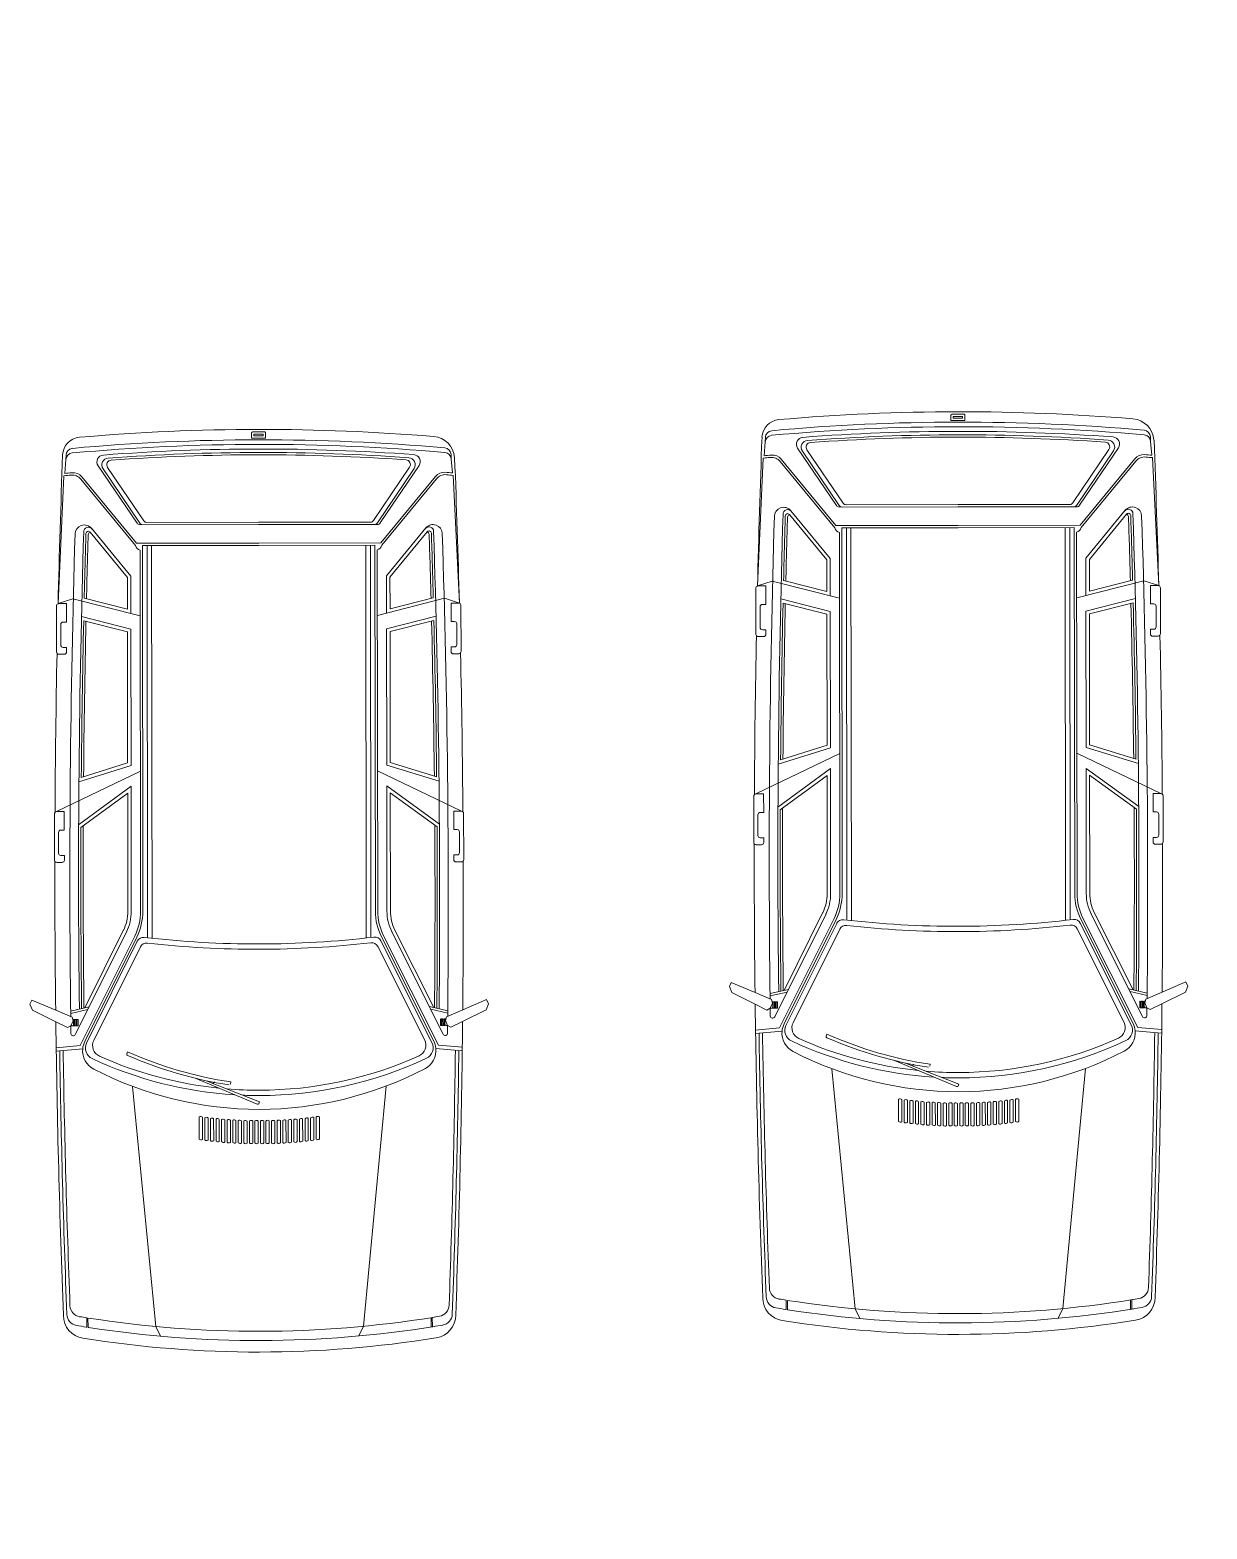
# Model space of a CAD drawing. Header units: millimetres. Extents: x 664 to 1534, y 1164 to 2765.
# Drawn here: x 745.14 to 750.24, y 1318.93 to 1325.42 of the extents above; entities that cross this region are included whole.
import ezdxf

# ---------------------------------------------------------------- set-up
doc = ezdxf.new("R2010")
doc.units = ezdxf.units.MM
doc.layers.get('0').update_dxf_attribs({"lineweight": 20})
doc.layers.add('Barra', color=9, linetype='Continuous', lineweight=9)

msp = doc.modelspace()

# ---------------------------------------------------------------- hatches: boundary and pattern name
at = {"layer": 'Barra'}
h = msp.add_hatch(dxfattribs=at)
h.set_pattern_fill('AR-CONC', color=256, scale=0.025, style=0)
h.set_pattern_definition([(50, (-603.278, 21.2618), (4.554617, -0.398477), [0.47625, -5.23875]), (355, (-603.278, 21.262), (-0.881071, 4.776416), [0.381, -4.191]), (100.451, (-602.8986, 21.2286), (3.673563, 4.377917), [0.40475, -4.45225]), (46.1842, (-603.278, 22.532), (6.776976, -1.051058), [0.714375, -7.858125]), (96.6356, (-602.7134, 22.444), (5.935106, 6.185639), [0.607125, -6.678375]), (351.184, (-603.278, 22.532), (5.935115, 6.185628), [0.5715, -6.2865]), (21, (-602.643, 22.2143), (3.790372, -2.556638), [0.47625, -5.23875]), (326, (-602.643, 22.2143), (1.545051, 4.604699), [0.381, -4.191]), (71.4514, (-602.3273, 22.0013), (5.335412, 2.048071), [0.40475, -4.45225]), (37.5, (-603.2781, 21.2618), (0.0772151, 2.113876), [0, -4.1402, 0, -4.2545, 0, -4.206875]), (7.5, (-603.2781, 21.2618), (1.6704916, 2.5045144), [0, -2.4257, 0, -4.04495, 0, -1.603375]), (327.5, (-604.6942, 21.2618), (3.3897649, -0.1432186), [0, -1.5875, 0, -4.953, 0, -6.57225]), (317.5, (-605.3292, 21.2618), (3.7032295, 0.6356623), [0, -2.06375, 0, -3.2893, 0, -4.66725])])
h.paths.add_polyline_path([(983.3109, 1225.0341, -0.414214), (978.3109, 1220.0341), (745.25, 1220.0341), (745.25, 1215.0341), (978.3109, 1215.0341, 0.414223), (988.3109, 1225.0344), (988.3075, 1327.3696), (983.3109, 1327.3696)])

# ---------------------------------------------------------------- linework, layer by layer
for p, q in [((749.1334, 1323.732), (749.1334, 1323.7545)), ((749.1884, 1323.7595), (749.1384, 1323.7595)), ((749.1834, 1323.7495), (749.1434, 1323.7495)), ((749.1434, 1323.742), (749.1434, 1323.7495)), ((749.1434, 1323.742), (749.1834, 1323.7421)), ((749.1834, 1323.7421), (749.1834, 1323.7495)), ((749.1934, 1323.7321), (749.1934, 1323.7545)), ((746.1026, 1323.6555), (746.1026, 1323.6779)), ((746.1575, 1323.683), (746.1075, 1323.6829)), ((746.1626, 1323.6555), (746.1626, 1323.678)), ((749.1334, 1323.732), (749.1934, 1323.7321)), ((746.1026, 1323.6555), (746.1626, 1323.6555)), ((746.1526, 1323.673), (746.1126, 1323.6729)), ((746.1126, 1323.6655), (746.1126, 1323.6729)), ((746.1126, 1323.6655), (746.1526, 1323.6655)), ((746.1526, 1323.6655), (746.1526, 1323.673)), ((748.3286, 1323.6386), (748.3234, 1323.5789)), ((748.3286, 1323.6385), (748.3294, 1323.6587)), ((748.6369, 1323.3629), (748.4683, 1323.6118)), ((749.6908, 1323.3641), (749.8589, 1323.6134)), ((749.9985, 1323.6405), (749.9977, 1323.6606)), ((749.9985, 1323.6405), (750.0038, 1323.5808)), ((745.2977, 1323.562), (745.2925, 1323.5024)), ((745.2977, 1323.562), (745.2985, 1323.5822)), ((746.9676, 1323.5639), (746.9668, 1323.5841)), ((746.9676, 1323.5639), (746.973, 1323.5043)), ((748.3201, 1323.5685), (748.2947, 1323.0142)), ((748.63, 1323.2662), (748.3931, 1323.5534)), ((748.6347, 1323.2762), (748.3975, 1323.5639)), ((748.649, 1323.3629), (748.4895, 1323.5984)), ((748.6664, 1323.3729), (748.5092, 1323.6048)), ((749.6613, 1323.374), (749.8179, 1323.6064)), ((749.6787, 1323.3641), (749.8377, 1323.5999)), ((749.6932, 1323.2775), (749.9298, 1323.5656)), ((749.6979, 1323.2675), (749.9342, 1323.5552)), ((750.0072, 1323.5705), (750.0338, 1323.016)), ((745.2892, 1323.492), (745.2638, 1322.9377)), ((745.6039, 1323.1997), (745.3666, 1323.4873)), ((745.6061, 1323.2863), (745.4374, 1323.5353)), ((745.6182, 1323.2863), (745.4586, 1323.5218)), ((745.6355, 1323.2963), (745.4784, 1323.5283)), ((746.6305, 1323.2975), (746.7871, 1323.5298)), ((746.6479, 1323.2875), (746.8069, 1323.5234)), ((746.6599, 1323.2875), (746.828, 1323.5369)), ((746.6623, 1323.2009), (746.8989, 1323.4891)), ((746.9763, 1323.4939), (747.003, 1322.9395)), ((745.5992, 1323.1897), (745.3623, 1323.4769)), ((746.6671, 1323.1909), (746.9033, 1323.4786)), ((748.6494, 1323.3563), (749.1639, 1323.3569)), ((748.6788, 1323.3663), (749.1639, 1323.3669)), ((749.6489, 1323.3674), (749.1639, 1323.3669)), ((749.6784, 1323.3575), (749.1639, 1323.3569)), ((745.648, 1323.2898), (746.133, 1323.2903)), ((746.618, 1323.2909), (746.133, 1323.2903)), ((748.5952, 1323.1278), (748.4332, 1323.3241)), ((748.6102, 1323.1332), (748.439, 1323.3406)), ((749.7181, 1323.1344), (749.8887, 1323.3423)), ((749.7331, 1323.1291), (749.8946, 1323.3258)), ((745.5643, 1323.0512), (745.4024, 1323.2476)), ((745.5793, 1323.0566), (745.4082, 1323.2641)), ((745.6185, 1323.2797), (746.133, 1323.2803)), ((746.6475, 1323.2809), (746.133, 1323.2803)), ((746.6872, 1323.0579), (746.8579, 1323.2657)), ((746.7022, 1323.0525), (746.8637, 1323.2492)), ((748.6347, 1323.2762), (749.164, 1323.2769)), ((748.6519, 1321.6803), (748.6501, 1323.2463)), ((748.66, 1323.2663), (749.164, 1323.2669)), ((748.6619, 1321.6803), (748.66, 1323.2663)), ((748.682, 1321.5657), (748.68, 1323.2663)), ((748.702, 1321.5657), (748.7, 1323.2663)), ((749.6932, 1323.2775), (749.164, 1323.2769)), ((749.6679, 1323.2674), (749.164, 1323.2669)), ((749.6299, 1321.5668), (749.6279, 1323.2674)), ((749.6499, 1321.5668), (749.6479, 1323.2674)), ((749.6697, 1321.6815), (749.6679, 1323.2674)), ((749.6797, 1321.6815), (749.6779, 1323.2475)), ((745.6039, 1323.1997), (746.1331, 1323.2003)), ((745.621, 1321.6038), (745.6192, 1323.1697)), ((745.6292, 1323.1897), (746.1331, 1323.1903)), ((745.631, 1321.6038), (745.6292, 1323.1897)), ((745.6511, 1321.4892), (745.6492, 1323.1898)), ((745.6711, 1321.4892), (745.6692, 1323.1898)), ((746.6623, 1323.2009), (746.1331, 1323.2003)), ((746.6371, 1323.1909), (746.1331, 1323.1903)), ((746.599, 1321.4902), (746.5971, 1323.1909)), ((746.619, 1321.4903), (746.6171, 1323.1909)), ((746.6389, 1321.605), (746.6371, 1323.1909)), ((746.6489, 1321.605), (746.6471, 1323.1709)), ((748.5954, 1322.9906), (748.5952, 1323.1278)), ((748.6104, 1322.9713), (748.6102, 1323.1332)), ((749.7183, 1322.9726), (749.7181, 1323.1344)), ((749.7332, 1322.9919), (749.7331, 1323.1291)), ((745.5645, 1322.914), (745.5643, 1323.0512)), ((745.5795, 1322.8947), (745.5793, 1323.0566)), ((746.6874, 1322.896), (746.6872, 1323.0579)), ((746.7024, 1322.9154), (746.7022, 1323.0525)), ((748.3586, 1323.0354), (748.2947, 1323.0142)), ((748.3586, 1323.0354), (748.6504, 1322.9611)), ((748.4079, 1323.0383), (748.5954, 1322.9906)), ((749.9698, 1323.0372), (749.6783, 1322.9623)), ((749.9206, 1323.0401), (749.7332, 1322.9919)), ((749.9698, 1323.0372), (750.0338, 1323.0162)), ((745.377, 1322.9618), (745.5645, 1322.914)), ((746.939, 1322.9607), (746.6474, 1322.8857)), ((746.8897, 1322.9635), (746.7024, 1322.9154)), ((746.939, 1322.9607), (747.003, 1322.9397)), ((748.2878, 1323.0045), (748.2881, 1322.8045)), ((748.2978, 1323.0145), (748.3311, 1323.0146)), ((748.3311, 1323.0146), (748.3312, 1322.9346)), ((750.0307, 1323.0165), (749.9974, 1323.0165)), ((749.9974, 1323.0165), (749.9975, 1322.9365)), ((750.0407, 1323.0065), (750.0409, 1322.8065)), ((745.257, 1322.928), (745.2572, 1322.728)), ((745.3278, 1322.9588), (745.2638, 1322.9377)), ((745.267, 1322.938), (745.3002, 1322.938)), ((745.3002, 1322.938), (745.3003, 1322.858)), ((745.3278, 1322.9588), (745.6195, 1322.8846)), ((746.9998, 1322.94), (746.9666, 1322.9399)), ((746.9666, 1322.9399), (746.9667, 1322.8599)), ((747.0098, 1322.93), (747.0101, 1322.73)), ((748.3062, 1322.9245), (748.3063, 1322.8345)), ((748.3162, 1322.9345), (748.3312, 1322.9346)), ((748.396, 1322.9579), (748.6105, 1322.9033)), ((748.4056, 1322.94), (748.5955, 1322.8917)), ((748.6111, 1322.3127), (748.6105, 1322.9033)), ((749.9327, 1322.9597), (749.7183, 1322.9046)), ((749.719, 1322.3139), (749.7183, 1322.9046)), ((749.9231, 1322.9418), (749.7333, 1322.893)), ((750.0125, 1322.9365), (749.9975, 1322.9365)), ((750.0225, 1322.9265), (750.0226, 1322.8365)), ((745.2753, 1322.848), (745.2754, 1322.758)), ((745.2853, 1322.858), (745.3003, 1322.858)), ((745.3651, 1322.8814), (745.5796, 1322.8268)), ((745.3747, 1322.8635), (745.5646, 1322.8151)), ((746.9018, 1322.8832), (746.6875, 1322.8281)), ((746.8923, 1322.8652), (746.7025, 1322.8164)), ((746.9817, 1322.8599), (746.9667, 1322.8599)), ((746.9917, 1322.85), (746.9918, 1322.76)), ((748.5961, 1322.3237), (748.5955, 1322.8917)), ((749.734, 1322.325), (749.7333, 1322.893)), ((745.5653, 1322.2472), (745.5646, 1322.8151)), ((745.5803, 1322.2361), (745.5796, 1322.8268)), ((746.6882, 1322.2374), (746.6875, 1322.8281)), ((746.7031, 1322.2485), (746.7025, 1322.8164)), ((748.2981, 1322.7945), (748.3213, 1322.7945)), ((748.3163, 1322.8245), (748.3313, 1322.8246)), ((748.3313, 1322.8246), (748.3313, 1322.8046)), ((750.0127, 1322.8265), (749.9977, 1322.8265)), ((749.9977, 1322.8265), (749.9977, 1322.8065)), ((750.0309, 1322.7965), (750.0077, 1322.7965)), ((745.2672, 1322.718), (745.2905, 1322.718)), ((745.2854, 1322.748), (745.3004, 1322.748)), ((745.3004, 1322.748), (745.3005, 1322.728)), ((746.9818, 1322.7499), (746.9668, 1322.7499)), ((746.9668, 1322.7499), (746.9668, 1322.7299)), ((747.0001, 1322.72), (746.9768, 1322.7199)), ((748.6111, 1322.3127), (748.3849, 1322.2421)), ((748.5961, 1322.3237), (748.3948, 1322.2609)), ((749.719, 1322.3139), (749.9454, 1322.2439)), ((749.734, 1322.325), (749.9355, 1322.2627)), ((745.5653, 1322.2472), (745.3639, 1322.1844)), ((746.7031, 1322.2485), (746.9046, 1322.1862)), ((748.2883, 1322.1124), (748.6512, 1322.2878)), ((750.0423, 1322.1145), (749.679, 1322.289)), ((745.2574, 1322.0359), (745.6203, 1322.2112)), ((745.5803, 1322.2361), (745.354, 1322.1656)), ((747.0115, 1322.0379), (746.6482, 1322.2124)), ((746.6882, 1322.2374), (746.9146, 1322.1674)), ((748.6112, 1322.2223), (748.3836, 1322.0557)), ((748.5963, 1322.1928), (748.3936, 1322.0444)), ((748.5969, 1321.6803), (748.5963, 1322.1928)), ((748.6119, 1321.6803), (748.6112, 1322.2223)), ((749.7197, 1321.6816), (749.7191, 1322.2236)), ((749.7191, 1322.2236), (749.9471, 1322.0575)), ((749.7347, 1321.6816), (749.7341, 1322.1941)), ((749.7341, 1322.1941), (749.9372, 1322.0462)), ((745.5804, 1322.1458), (745.3527, 1321.9791)), ((745.5654, 1322.1162), (745.3627, 1321.9678)), ((745.566, 1321.6037), (745.5654, 1322.1162)), ((745.581, 1321.6037), (745.5804, 1322.1458)), ((746.6889, 1321.605), (746.6883, 1322.1471)), ((746.6883, 1322.1471), (746.9163, 1321.9809)), ((746.7039, 1321.605), (746.7033, 1322.1176)), ((746.7033, 1322.1176), (746.9064, 1321.9696)), ((748.2783, 1322.1024), (748.2786, 1321.9024)), ((748.2883, 1322.1124), (748.3216, 1322.1125)), ((748.3216, 1322.1125), (748.3217, 1322.0325)), ((750.0423, 1322.1145), (750.009, 1322.1144)), ((750.009, 1322.1144), (750.0091, 1322.0344)), ((750.0523, 1322.1045), (750.0525, 1321.9045)), ((745.2475, 1322.0259), (745.2477, 1321.8259)), ((745.2575, 1322.0359), (745.2907, 1322.0359)), ((745.2907, 1322.0359), (745.2908, 1321.9559)), ((747.0114, 1322.0379), (746.9782, 1322.0379)), ((746.9782, 1322.0379), (746.9783, 1321.9579)), ((747.0214, 1322.0279), (747.0217, 1321.8279)), ((748.2967, 1322.0225), (748.2968, 1321.9325)), ((748.3067, 1322.0325), (748.3217, 1322.0325)), ((750.0241, 1322.0344), (750.0091, 1322.0344)), ((750.0341, 1322.0245), (750.0342, 1321.9345)), ((745.2658, 1321.9459), (745.2659, 1321.8559)), ((745.2758, 1321.9559), (745.2908, 1321.9559)), ((746.9933, 1321.9579), (746.9783, 1321.9579)), ((747.0033, 1321.9479), (747.0034, 1321.8579)), ((748.3068, 1321.9225), (748.3218, 1321.9225)), ((748.3218, 1321.9225), (748.3218, 1321.9025)), ((750.0242, 1321.9244), (750.0092, 1321.9244)), ((750.0092, 1321.9244), (750.0093, 1321.9044)), ((748.2886, 1321.8924), (748.3118, 1321.8925)), ((750.0425, 1321.8945), (750.0193, 1321.8944)), ((745.2577, 1321.8159), (745.281, 1321.8159)), ((745.2759, 1321.8459), (745.2909, 1321.8459)), ((745.2909, 1321.8459), (745.291, 1321.8259)), ((746.9934, 1321.8479), (746.9784, 1321.8479)), ((746.9784, 1321.8479), (746.9784, 1321.8279)), ((747.0117, 1321.8179), (746.9884, 1321.8179)), ((748.5787, 1321.6), (748.4099, 1321.2611)), ((749.7531, 1321.6014), (749.9226, 1321.2629)), ((748.5921, 1321.5933), (748.3693, 1321.1459)), ((748.6279, 1321.5755), (748.3903, 1321.0982)), ((748.6357, 1321.5686), (748.4102, 1321.1159)), ((748.638, 1321.5508), (748.4182, 1321.1094)), ((749.6939, 1321.5521), (749.9148, 1321.1111)), ((749.6962, 1321.5699), (749.9227, 1321.1176)), ((749.7039, 1321.5767), (749.9427, 1321.1)), ((749.7397, 1321.5947), (749.9635, 1321.1477)), ((745.5612, 1321.5168), (745.3385, 1321.0693)), ((745.5971, 1321.499), (745.3594, 1321.0217)), ((745.5478, 1321.5235), (745.3791, 1321.1846)), ((745.6048, 1321.4921), (745.3794, 1321.0394)), ((745.6071, 1321.4743), (745.3873, 1321.0328)), ((746.6631, 1321.4755), (746.8839, 1321.0345)), ((746.6653, 1321.4933), (746.8918, 1321.0411)), ((746.6731, 1321.5002), (746.9118, 1321.0235)), ((746.7088, 1321.5181), (746.9327, 1321.0712)), ((746.7223, 1321.5248), (746.8918, 1321.1863)), ((748.6514, 1321.5262), (748.4493, 1321.1204)), ((749.6806, 1321.5273), (749.8835, 1321.122)), ((745.6205, 1321.4496), (745.4185, 1321.0438)), ((746.6497, 1321.4508), (746.8527, 1321.0455)), ((748.1807, 1321.2957), (748.1729, 1321.2773)), ((748.1729, 1321.2773), (748.1834, 1321.2511)), ((748.1807, 1321.2957), (748.2842, 1321.2517)), ((750.1518, 1321.298), (750.0484, 1321.2537)), ((750.1597, 1321.2796), (750.1492, 1321.2533)), ((750.1518, 1321.298), (750.1597, 1321.2796)), ((745.1498, 1321.2192), (745.142, 1321.2007)), ((745.1498, 1321.2192), (745.2533, 1321.1752)), ((747.1209, 1321.2214), (747.0176, 1321.1772)), ((747.1209, 1321.2214), (747.1288, 1321.203)), ((748.1834, 1321.2511), (748.2848, 1321.2012)), ((748.2842, 1321.2517), (748.3553, 1321.2214)), ((748.3492, 1321.247), (748.4289, 1321.2655)), ((748.3493, 1321.2368), (748.4231, 1321.2539)), ((748.3596, 1321.2055), (748.3553, 1321.2214)), ((748.3579, 1321.2119), (748.3594, 1321.2119)), ((748.3614, 1321.2099), (748.3614, 1321.1857)), ((748.3664, 1321.2094), (748.3664, 1321.1857)), ((748.3714, 1321.2094), (748.3714, 1321.1857)), ((748.3764, 1321.2094), (748.3764, 1321.1857)), ((748.3814, 1321.2094), (748.3814, 1321.1857)), ((749.9834, 1321.2489), (749.9037, 1321.2672)), ((749.9833, 1321.2387), (749.9095, 1321.2556)), ((749.9513, 1321.2112), (749.9513, 1321.1876)), ((749.9563, 1321.2113), (749.9563, 1321.1876)), ((749.9613, 1321.2113), (749.9613, 1321.1876)), ((749.9663, 1321.2113), (749.9663, 1321.1876)), ((749.9713, 1321.2118), (749.9713, 1321.1876)), ((749.973, 1321.2073), (749.9773, 1321.2233)), ((749.973, 1321.2073), (749.9825, 1321.1853)), ((749.9748, 1321.2138), (749.9733, 1321.2138)), ((750.0484, 1321.2537), (749.9773, 1321.2233)), ((750.1492, 1321.2533), (750.0479, 1321.2032)), ((745.142, 1321.2007), (745.1526, 1321.1745)), ((745.1526, 1321.1745), (745.2539, 1321.1246)), ((745.2533, 1321.1752), (745.3245, 1321.1449)), ((745.3184, 1321.1705), (745.398, 1321.189)), ((745.3185, 1321.1602), (745.3922, 1321.1774)), ((745.3288, 1321.1289), (745.3245, 1321.1449)), ((746.9525, 1321.1724), (746.8728, 1321.1907)), ((746.9524, 1321.1621), (746.8786, 1321.1791)), ((746.9422, 1321.1308), (746.9465, 1321.1468)), ((747.0176, 1321.1772), (746.9465, 1321.1468)), ((747.1183, 1321.1768), (747.0171, 1321.1266)), ((747.1288, 1321.203), (747.1183, 1321.1768)), ((748.2848, 1321.2012), (748.336, 1321.1759)), ((748.336, 1321.1759), (748.3503, 1321.1834)), ((748.3596, 1321.2055), (748.3503, 1321.1834)), ((748.3563, 1321.1833), (748.3503, 1321.1834)), ((749.9764, 1321.1852), (749.9825, 1321.1853)), ((749.9968, 1321.1779), (749.9825, 1321.1853)), ((750.0479, 1321.2032), (749.9968, 1321.1779)), ((745.2539, 1321.1246), (745.3051, 1321.0994)), ((745.3051, 1321.0994), (745.3194, 1321.1068)), ((745.3288, 1321.1289), (745.3194, 1321.1068)), ((745.3255, 1321.1068), (745.3194, 1321.1068)), ((745.327, 1321.1354), (745.3285, 1321.1354)), ((745.3305, 1321.1334), (745.3306, 1321.1092)), ((745.3355, 1321.1329), (745.3356, 1321.1092)), ((745.3405, 1321.1329), (745.3406, 1321.1092)), ((745.3455, 1321.1329), (745.3456, 1321.1092)), ((745.3505, 1321.1329), (745.3506, 1321.1092)), ((746.9204, 1321.1347), (746.9205, 1321.111)), ((746.9254, 1321.1347), (746.9255, 1321.111)), ((746.9304, 1321.1347), (746.9305, 1321.111)), ((746.9354, 1321.1347), (746.9355, 1321.111)), ((746.9404, 1321.1352), (746.9405, 1321.111)), ((746.9422, 1321.1308), (746.9516, 1321.1087)), ((746.9439, 1321.1372), (746.9424, 1321.1372)), ((746.9456, 1321.1086), (746.9516, 1321.1087)), ((746.9659, 1321.1013), (746.9516, 1321.1087)), ((747.0171, 1321.1266), (746.9659, 1321.1013)), ((748.3903, 1321.0982), (748.2864, 1321.0886)), ((748.4012, 1321.0842), (748.2866, 1321.0736)), ((749.9318, 1321.0859), (750.0464, 1321.0756)), ((749.9427, 1321.1), (750.0466, 1321.0907)), ((745.3594, 1321.0217), (745.2555, 1321.0121)), ((746.9118, 1321.0235), (747.0157, 1321.0141)), ((748.5923, 1321.0625), (748.5959, 1321.0708)), ((745.3703, 1321.0076), (745.2558, 1320.997)), ((745.5614, 1320.986), (745.565, 1320.9942)), ((746.9009, 1321.0094), (747.0155, 1320.9991)), ((748.8883, 1320.957), (749.1574, 1320.8436)), ((749.1674, 1320.8546), (748.9366, 1320.946)), ((748.7179, 1319.8804), (748.6167, 1320.9214)), ((749.0423, 1320.9317), (749.0437, 1320.9406)), ((749.6179, 1319.8814), (749.7167, 1320.9227)), ((745.687, 1319.8039), (745.5858, 1320.8449)), ((745.8574, 1320.8805), (746.1265, 1320.7671)), ((746.1366, 1320.778), (745.9058, 1320.8694)), ((746.0115, 1320.8551), (746.0128, 1320.864)), ((746.587, 1319.8049), (746.6858, 1320.8461)), ((749.1639, 1320.8463), (749.1674, 1320.8546)), ((746.1331, 1320.7697), (746.1366, 1320.778)), ((748.9065, 1320.6929), (748.9064, 1320.7888)), ((748.9205, 1320.6916), (748.9204, 1320.7874)), ((748.9307, 1320.6895), (748.9306, 1320.7853)), ((748.9447, 1320.6882), (748.9446, 1320.784)), ((748.955, 1320.6864), (748.9549, 1320.7823)), ((748.969, 1320.6851), (748.9689, 1320.7809)), ((748.9792, 1320.684), (748.9791, 1320.7799)), ((748.9932, 1320.6827), (748.9931, 1320.7785)), ((749.0034, 1320.6816), (749.0033, 1320.7775)), ((749.0174, 1320.6803), (749.0173, 1320.7761)), ((749.0276, 1320.6796), (749.0275, 1320.7754)), ((749.0416, 1320.6783), (749.0415, 1320.774)), ((749.0516, 1320.6784), (749.0515, 1320.7742)), ((749.0656, 1320.6771), (749.0655, 1320.7728)), ((749.0756, 1320.6771), (749.0755, 1320.773)), ((749.0896, 1320.6758), (749.0895, 1320.7716)), ((749.0998, 1320.6759), (749.0997, 1320.7718)), ((749.1138, 1320.6746), (749.1137, 1320.7704)), ((749.1244, 1320.6763), (749.1243, 1320.7721)), ((749.1384, 1320.675), (749.1383, 1320.7707)), ((749.1478, 1320.676), (749.1476, 1320.7718)), ((749.1618, 1320.6747), (749.1616, 1320.7704)), ((749.1722, 1320.6747), (749.1721, 1320.7705)), ((749.1862, 1320.676), (749.186, 1320.7719)), ((749.1955, 1320.675), (749.1954, 1320.7708)), ((749.2095, 1320.6764), (749.2094, 1320.7722)), ((749.2201, 1320.6747), (749.22, 1320.7705)), ((749.2341, 1320.6761), (749.234, 1320.7719)), ((749.2444, 1320.676), (749.2442, 1320.7718)), ((749.2584, 1320.6774), (749.2582, 1320.7732)), ((749.2683, 1320.6773), (749.2682, 1320.7731)), ((749.2823, 1320.6786), (749.2822, 1320.7745)), ((749.2923, 1320.6786), (749.2922, 1320.7743)), ((749.3063, 1320.6799), (749.3062, 1320.7757)), ((749.3165, 1320.6807), (749.3164, 1320.7764)), ((749.3305, 1320.682), (749.3304, 1320.7778)), ((749.3407, 1320.6831), (749.3406, 1320.7789)), ((749.3547, 1320.6845), (749.3546, 1320.7803)), ((749.3649, 1320.6856), (749.3648, 1320.7813)), ((749.3789, 1320.6869), (749.3788, 1320.7827)), ((749.3891, 1320.6887), (749.389, 1320.7845)), ((749.4031, 1320.6901), (749.403, 1320.7859)), ((749.4134, 1320.6922), (749.4133, 1320.788)), ((749.4274, 1320.6935), (749.4273, 1320.7894)), ((745.8757, 1320.6164), (745.8755, 1320.7122)), ((745.8897, 1320.6151), (745.8895, 1320.7109)), ((745.8999, 1320.613), (745.8998, 1320.7088)), ((745.9139, 1320.6117), (745.9138, 1320.7074)), ((745.9241, 1320.6099), (745.924, 1320.7057)), ((745.9381, 1320.6086), (745.938, 1320.7043)), ((745.9483, 1320.6075), (745.9482, 1320.7033)), ((745.9623, 1320.6062), (745.9622, 1320.7019)), ((745.9726, 1320.6051), (745.9724, 1320.7009)), ((745.9866, 1320.6038), (745.9864, 1320.6996)), ((745.9968, 1320.603), (745.9967, 1320.6989)), ((746.0108, 1320.6017), (746.0107, 1320.6975)), ((746.0207, 1320.6018), (746.0206, 1320.6977)), ((746.0347, 1320.6005), (746.0346, 1320.6963)), ((746.0447, 1320.6006), (746.0446, 1320.6964)), ((746.0587, 1320.5993), (746.0586, 1320.6951)), ((746.069, 1320.5994), (746.0689, 1320.6952)), ((746.083, 1320.5981), (746.0829, 1320.6938)), ((746.0936, 1320.5997), (746.0934, 1320.6956)), ((746.1076, 1320.5984), (746.1075, 1320.6942)), ((746.1169, 1320.5994), (746.1168, 1320.6953)), ((746.1309, 1320.5981), (746.1308, 1320.6939)), ((746.1413, 1320.5981), (746.1412, 1320.6939)), ((746.1553, 1320.5995), (746.1552, 1320.6953)), ((746.1646, 1320.5985), (746.1645, 1320.6943)), ((746.1786, 1320.5998), (746.1785, 1320.6957)), ((746.1892, 1320.5982), (746.1891, 1320.694)), ((746.2032, 1320.5995), (746.2031, 1320.6954)), ((746.2135, 1320.5995), (746.2134, 1320.6952)), ((746.2275, 1320.6008), (746.2274, 1320.6966)), ((746.2375, 1320.6007), (746.2373, 1320.6965)), ((746.2515, 1320.6021), (746.2513, 1320.6979)), ((746.2614, 1320.602), (746.2613, 1320.6978)), ((746.2754, 1320.6034), (746.2753, 1320.6992)), ((746.2856, 1320.6041), (746.2855, 1320.6999)), ((746.2996, 1320.6055), (746.2995, 1320.7013)), ((746.3099, 1320.6066), (746.3097, 1320.7023)), ((746.3239, 1320.6079), (746.3237, 1320.7037)), ((746.3341, 1320.609), (746.334, 1320.7048)), ((746.3481, 1320.6104), (746.348, 1320.7062)), ((746.3583, 1320.6122), (746.3582, 1320.7079)), ((746.3723, 1320.6135), (746.3722, 1320.7093)), ((746.3825, 1320.6157), (746.3824, 1320.7114)), ((746.3965, 1320.617), (746.3964, 1320.7128)), ((748.4192, 1319.918), (748.4192, 1319.8798)), ((748.4242, 1319.9172), (748.4242, 1319.8784)), ((749.9115, 1319.9189), (749.9115, 1319.8801)), ((749.9165, 1319.9197), (749.9165, 1319.8815)), ((745.3883, 1319.8414), (745.3884, 1319.8033)), ((746.8806, 1319.8423), (746.8807, 1319.8036)), ((746.8856, 1319.8431), (746.8857, 1319.805)), ((748.7179, 1319.8804), (748.7379, 1319.8384)), ((749.6179, 1319.8814), (749.5979, 1319.8394)), ((745.3933, 1319.8406), (745.3934, 1319.8018)), ((745.687, 1319.8039), (745.7071, 1319.7619)), ((746.587, 1319.8049), (746.5671, 1319.7629))]:
    msp.add_line(p, q)
for centre, radius, start, end in [((749.1738, 1314.7184), 9.0512, 90.06601, 94.9849), ((749.1384, 1323.7545), 0.005, 90.06601, 180.06601), ((749.1738, 1314.7184), 9.0512, 85.25973, 90.06601), ((749.1884, 1323.7545), 0.005, 0.06601, 90.06601), ((746.143, 1314.6418), 9.0512, 90.06601, 94.9849), ((746.1076, 1323.6779), 0.005, 90.06601, 180.06601), ((746.143, 1314.6418), 9.0512, 85.25973, 90.06601), ((746.1576, 1323.678), 0.005, 0.06601, 90.06601), ((748.3943, 1323.6557), 0.08, 94.9849, 177.87851), ((748.3593, 1323.6576), 0.03, 95.20611, 177.8778), ((749.1738, 1314.7184), 8.9862, 90.06601, 95.22254), ((749.1738, 1314.7184), 9.0062, 90.06601, 95.20611), ((749.1738, 1314.7184), 8.9662, 90.06601, 94.36876), ((749.1738, 1314.7184), 9.0062, 84.92592, 90.06601), ((749.1738, 1314.7184), 8.9862, 84.90949, 90.06601), ((749.1738, 1314.7184), 8.9662, 85.76327, 90.06601), ((749.9135, 1323.639), 0.1, 4.3997, 85.25973), ((749.9677, 1323.6595), 0.03, 2.25423, 84.92592), ((745.3634, 1323.5792), 0.08, 94.9849, 177.87851), ((745.3285, 1323.5811), 0.03, 95.20611, 177.8778), ((746.143, 1314.6418), 8.9862, 90.06601, 95.22254), ((746.143, 1314.6418), 9.0062, 90.06601, 95.20611), ((746.143, 1314.6418), 9.0062, 84.92592, 90.06601), ((746.143, 1314.6418), 8.9862, 84.90949, 90.06601), ((746.8827, 1323.5625), 0.1, 4.3997, 85.25973), ((746.9369, 1323.5829), 0.03, 2.25423, 84.92592), ((797.429, 1321.8393), 49.1483, 177.87851, 178.63038), ((748.3586, 1323.6374), 0.03, 95.22254, 177.90133), ((748.4931, 1323.6287), 0.03, 94.36876, 214.11634), ((748.5143, 1323.6152), 0.03, 94.23965, 214.11634), ((748.5258, 1323.6161), 0.02, 94.16556, 214.11634), ((749.1738, 1314.7184), 8.9512, 90.06601, 94.23965), ((749.1738, 1314.7184), 8.9412, 90.06601, 94.16556), ((749.1738, 1314.7184), 8.9512, 85.89238, 90.06601), ((749.1738, 1314.7184), 8.9412, 85.96647, 90.06601), ((749.8013, 1323.6175), 0.02, 326.01569, 85.96647), ((749.8129, 1323.6167), 0.03, 326.01569, 85.89238), ((749.834, 1323.6302), 0.03, 326.01569, 85.76327), ((749.9685, 1323.6393), 0.03, 2.2307, 84.90949), ((700.9024, 1321.728), 49.1483, 1.50165, 2.23727), ((794.3981, 1321.7627), 49.1483, 177.87851, 178.63038), ((745.3277, 1323.5609), 0.03, 95.22254, 177.90133), ((745.4622, 1323.5521), 0.03, 94.36876, 214.11634), ((745.4834, 1323.5387), 0.03, 94.23965, 214.11634), ((746.143, 1314.6418), 8.9662, 90.06601, 94.36876), ((745.4949, 1323.5395), 0.02, 94.16556, 214.11634), ((746.143, 1314.6418), 8.9512, 90.06601, 94.23965), ((746.143, 1314.6418), 8.9412, 90.06601, 94.16556), ((746.143, 1314.6418), 8.9662, 85.76327, 90.06601), ((746.143, 1314.6418), 8.9512, 85.89238, 90.06601), ((746.143, 1314.6418), 8.9412, 85.96647, 90.06601), ((746.7705, 1323.541), 0.02, 326.01569, 85.96647), ((746.782, 1323.5402), 0.03, 326.01569, 85.89238), ((746.8032, 1323.5537), 0.03, 326.01569, 85.76327), ((746.9376, 1323.5628), 0.03, 2.2307, 84.90949), ((697.8715, 1321.6515), 49.1483, 1.50165, 2.23727), ((749.1738, 1314.7184), 8.8912, 95.3169, 95.5102), ((749.1738, 1314.7184), 8.9012, 95.28263, 95.48245), ((748.3546, 1323.5216), 0.05, 39.52293, 95.3169), ((748.3589, 1323.532), 0.05, 39.52293, 95.28263), ((749.9684, 1323.5339), 0.05, 84.8494, 140.6091), ((749.9728, 1323.5235), 0.05, 84.81513, 140.6091), ((749.1738, 1314.7184), 8.9012, 84.64958, 84.8494), ((749.1738, 1314.7184), 8.8912, 84.62182, 84.81513), ((746.143, 1314.6418), 8.8912, 95.3169, 95.5102), ((746.143, 1314.6418), 8.9012, 95.28263, 95.48245), ((745.3237, 1323.445), 0.05, 39.52293, 95.3169), ((745.328, 1323.4555), 0.05, 39.52293, 95.28263), ((746.9376, 1323.4573), 0.05, 84.8494, 140.6091), ((746.9419, 1323.4469), 0.05, 84.81513, 140.6091), ((746.143, 1314.6418), 8.9012, 84.64958, 84.8494), ((746.143, 1314.6418), 8.8912, 84.62182, 84.81513), ((748.4082, 1323.3152), 0.04, 39.52293, 178.26376), ((748.6494, 1323.3713), 0.015, 214.11634, 270.06601), ((748.6614, 1323.3713), 0.015, 214.11634, 270.06601), ((748.6788, 1323.3813), 0.015, 214.11634, 270.06601), ((749.6489, 1323.3824), 0.015, 270.06601, 326.01569), ((749.6663, 1323.3724), 0.015, 270.06601, 326.01569), ((749.6783, 1323.3725), 0.015, 270.06601, 326.01569), ((749.9197, 1323.3169), 0.04, 1.86827, 140.6091), ((745.6185, 1323.2947), 0.015, 214.11634, 270.06601), ((745.6306, 1323.2947), 0.015, 214.11634, 270.06601), ((745.6479, 1323.3048), 0.015, 214.11634, 270.06601), ((746.618, 1323.3059), 0.015, 270.06601, 326.01569), ((746.6354, 1323.2959), 0.015, 270.06601, 326.01569), ((746.6475, 1323.2959), 0.015, 270.06601, 326.01569), ((797.429, 1321.8292), 49.0833, 178.26376, 180.70656), ((797.4415, 1321.8393), 49.0583, 178.26347, 180.68155), ((748.4257, 1323.3253), 0.02, 39.52293, 178.26347), ((797.4415, 1321.8393), 49.0483, 178.27232, 178.5992), ((748.4255, 1323.3177), 0.01, 39.52293, 178.27232), ((797.4415, 1321.846), 49.0383, 178.28565, 178.60974), ((748.4352, 1323.3128), 0.01, 94.79778, 178.28565), ((749.9021, 1323.327), 0.02, 1.86856, 140.6091), ((749.8927, 1323.3145), 0.01, 1.84638, 85.33425), ((749.9023, 1323.3194), 0.01, 1.8597, 140.6091), ((700.8898, 1321.7348), 49.0383, 1.52229, 1.84638), ((700.8898, 1321.728), 49.0483, 1.53283, 1.8597), ((700.8898, 1321.728), 49.0583, 359.45048, 1.86856), ((700.9024, 1321.718), 49.0833, 359.42547, 1.86827), ((794.3981, 1321.7527), 49.0833, 178.26376, 180.70656), ((745.3773, 1323.2386), 0.04, 39.52293, 178.26376), ((794.4107, 1321.7627), 49.0583, 178.26347, 180.68155), ((745.3949, 1323.2488), 0.02, 39.52293, 178.26347), ((794.4107, 1321.7627), 49.0483, 178.27232, 178.5992), ((745.3946, 1323.2412), 0.01, 39.52293, 178.27232), ((794.4107, 1321.7695), 49.0383, 178.28565, 178.60974), ((745.4043, 1323.2363), 0.01, 94.79778, 178.28565), ((746.8712, 1323.2505), 0.02, 1.86856, 140.6091), ((746.8888, 1323.2404), 0.04, 1.86827, 140.6091), ((746.8618, 1323.2379), 0.01, 1.84638, 85.33425), ((746.8715, 1323.2429), 0.01, 1.8597, 140.6091), ((697.859, 1321.6583), 49.0383, 1.52229, 1.84638), ((697.859, 1321.6515), 49.0483, 1.53283, 1.8597), ((697.859, 1321.6515), 49.0583, 359.45048, 1.86856), ((697.8715, 1321.6415), 49.0833, 359.42547, 1.86827), ((748.6555, 1323.2717), 0.0261, 192.19497, 257.93705), ((749.6724, 1323.2729), 0.0261, 282.19497, 347.93705), ((745.6246, 1323.1952), 0.0261, 192.19497, 257.93705), ((746.6416, 1323.1964), 0.0261, 282.19497, 347.93705), ((748.2978, 1323.0045), 0.01, 108.37749, 180.06601), ((748.2978, 1323.0045), 0.01, 90.06601, 108.37749), ((750.0307, 1323.0065), 0.01, 71.75454, 90.06601), ((750.0307, 1323.0065), 0.01, 0.06601, 71.75454), ((745.267, 1322.928), 0.01, 108.37749, 180.06601), ((745.267, 1322.928), 0.01, 90.06601, 108.37749), ((746.9998, 1322.93), 0.01, 71.75454, 90.06601), ((746.9998, 1322.93), 0.01, 0.06601, 71.75454), ((748.3162, 1322.9245), 0.01, 90.06601, 180.06601), ((797.4415, 1321.8393), 49.0483, 178.71406, 179.50734), ((797.4415, 1321.8393), 49.0383, 178.71676, 179.50359), ((700.8898, 1321.728), 49.0383, 0.62844, 1.41527), ((700.8898, 1321.728), 49.0483, 0.62469, 1.41797), ((750.0125, 1322.9265), 0.01, 0.06601, 90.06601), ((745.2853, 1322.848), 0.01, 90.06601, 180.06601), ((794.4107, 1321.7627), 49.0483, 178.71406, 179.50734), ((794.4107, 1321.7627), 49.0383, 178.71676, 179.50359), ((697.859, 1321.6515), 49.0383, 0.62844, 1.41527), ((697.859, 1321.6515), 49.0483, 0.62469, 1.41797), ((746.9817, 1322.8499), 0.01, 0.06601, 90.06601), ((748.3163, 1322.8345), 0.01, 180.06601, 270.06601), ((750.0126, 1322.8365), 0.01, 270.06601, 0.06601), ((797.429, 1321.8393), 49.1483, 178.88156, 179.68478), ((748.2981, 1322.8045), 0.01, 180.06601, 216.2838), ((748.2981, 1322.8045), 0.01, 216.2838, 270.06601), ((748.3213, 1322.8045), 0.01, 270.06601, 0.06601), ((750.0077, 1322.8065), 0.01, 180.06601, 270.06601), ((750.0309, 1322.8065), 0.01, 270.06601, 323.84823), ((750.0309, 1322.8065), 0.01, 323.84823, 0.06601), ((700.9024, 1321.728), 49.1483, 0.44725, 1.25047), ((794.3981, 1321.7627), 49.1483, 178.88156, 179.68478), ((745.2672, 1322.728), 0.01, 180.06601, 216.2838), ((745.2672, 1322.728), 0.01, 216.2838, 270.06601), ((745.2854, 1322.758), 0.01, 180.06601, 270.06601), ((745.2905, 1322.728), 0.01, 270.06601, 0.06601), ((746.9768, 1322.7299), 0.01, 180.06601, 270.06601), ((746.9818, 1322.7599), 0.01, 270.06601, 0.06601), ((747.0001, 1322.73), 0.01, 270.06601, 323.84823), ((747.0001, 1322.73), 0.01, 323.84823, 0.06601), ((697.8715, 1321.6515), 49.1483, 0.44725, 1.25047), ((748.2883, 1322.1024), 0.01, 133.92085, 180.06601), ((748.2883, 1322.1024), 0.01, 90.06601, 133.92085), ((797.4415, 1321.8393), 49.0383, 179.75169, 180.67642), ((700.8898, 1321.728), 49.0383, 359.45561, 0.38034), ((750.0423, 1322.1045), 0.01, 46.21118, 90.06601), ((750.0423, 1322.1045), 0.01, 0.06601, 46.21118), ((745.2575, 1322.0259), 0.01, 133.92085, 180.06601), ((745.2575, 1322.0259), 0.01, 90.06601, 133.92085), ((747.0114, 1322.0279), 0.01, 46.21118, 90.06601), ((747.0114, 1322.0279), 0.01, 0.06601, 46.21118), ((748.3067, 1322.0225), 0.01, 90.06601, 180.06601), ((797.4415, 1321.8393), 49.0483, 179.76032, 180.67899), ((700.8898, 1321.728), 49.0483, 359.45304, 0.37171), ((750.0241, 1322.0244), 0.01, 0.06601, 90.06601), ((745.2758, 1321.9459), 0.01, 90.06601, 180.06601), ((794.4107, 1321.7627), 49.0483, 179.76032, 180.67899), ((794.4107, 1321.7627), 49.0383, 179.75169, 180.67642), ((697.859, 1321.6515), 49.0383, 359.45561, 0.38034), ((697.859, 1321.6515), 49.0483, 359.45304, 0.37171), ((746.9933, 1321.9479), 0.01, 0.06601, 90.06601), ((748.3068, 1321.9325), 0.01, 180.06601, 270.06601), ((750.0242, 1321.9344), 0.01, 270.06601, 0.06601), ((745.2759, 1321.8559), 0.01, 180.06601, 270.06601), ((746.9934, 1321.8579), 0.01, 270.06601, 0.06601), ((748.2886, 1321.9024), 0.01, 180.06601, 218.02162), ((797.429, 1321.8393), 49.1483, 179.93352, 180.68498), ((748.2886, 1321.9024), 0.01, 218.02162, 270.06601), ((748.3118, 1321.9025), 0.01, 270.06601, 0.06601), ((750.0193, 1321.9044), 0.01, 180.06601, 270.06601), ((750.0425, 1321.9045), 0.01, 270.06601, 322.11041), ((700.9024, 1321.728), 49.1483, 359.44705, 0.19851), ((750.0425, 1321.9045), 0.01, 322.11041, 0.06601), ((745.2577, 1321.8259), 0.01, 180.06601, 218.02162), ((794.3981, 1321.7627), 49.1483, 179.93352, 180.68498), ((745.2577, 1321.8259), 0.01, 218.02162, 270.06601), ((745.281, 1321.8259), 0.01, 270.06601, 0.06601), ((746.9884, 1321.8279), 0.01, 180.06601, 270.06601), ((747.0117, 1321.8279), 0.01, 270.06601, 322.11041), ((697.8715, 1321.6515), 49.1483, 359.44705, 0.19851), ((747.0117, 1321.8279), 0.01, 322.11041, 0.06601), ((748.4119, 1321.6801), 0.185, 333.53142, 0.06601), ((748.4119, 1321.6801), 0.2, 333.53142, 0.06601), ((748.4119, 1321.6801), 0.24, 333.53142, 0.06601), ((748.4119, 1321.6801), 0.25, 333.53142, 0.06601), ((749.9197, 1321.6818), 0.25, 180.06601, 206.60061), ((749.9197, 1321.6818), 0.24, 180.06601, 206.60061), ((749.9197, 1321.6818), 0.2, 180.06601, 206.60061), ((749.9197, 1321.6818), 0.185, 180.06601, 206.60061), ((745.381, 1321.6035), 0.185, 333.53142, 0.06601), ((745.381, 1321.6035), 0.2, 333.53142, 0.06601), ((745.381, 1321.6035), 0.24, 333.53142, 0.06601), ((745.381, 1321.6035), 0.25, 333.53142, 0.06601), ((746.8889, 1321.6052), 0.25, 180.06601, 206.60061), ((746.8889, 1321.6052), 0.24, 180.06601, 206.60061), ((746.8889, 1321.6052), 0.2, 180.06601, 206.60061), ((746.8889, 1321.6052), 0.185, 180.06601, 206.60061), ((748.6648, 1321.5375), 0.03, 83.3538, 153.53142), ((748.6782, 1321.5128), 0.03, 83.56872, 153.53142), ((749.1611, 1325.7962), 4.2575, 263.3538, 270.06601), ((749.1611, 1325.7962), 4.2805, 263.56872, 270.06601), ((749.1611, 1325.7962), 4.2575, 270.06601, 276.77822), ((749.1611, 1325.7962), 4.2805, 270.06601, 276.56331), ((749.6538, 1321.5139), 0.03, 26.60061, 96.56331), ((749.6671, 1321.5386), 0.03, 26.60061, 96.77822), ((745.634, 1321.4609), 0.03, 83.3538, 153.53142), ((745.6474, 1321.4362), 0.03, 83.56872, 153.53142), ((746.1302, 1325.7197), 4.2575, 263.3538, 270.06601), ((746.1302, 1325.7197), 4.2805, 263.56872, 270.06601), ((746.1302, 1325.7197), 4.2575, 270.06601, 276.77822), ((746.1302, 1325.7197), 4.2805, 270.06601, 276.56331), ((746.6229, 1321.4374), 0.03, 26.60061, 96.56331), ((746.6362, 1321.4621), 0.03, 26.60061, 96.77822), ((748.3594, 1321.2099), 0.002, 0.06601, 90.06601), ((748.3639, 1321.2094), 0.0025, 0.06601, 180.06601), ((748.3689, 1321.2094), 0.0025, 0.06601, 180.06601), ((748.3739, 1321.2094), 0.0025, 0.06601, 180.06601), ((748.3789, 1321.2094), 0.0025, 0.06601, 180.06601), ((749.9538, 1321.2112), 0.0025, 0.06601, 180.06601), ((749.9588, 1321.2113), 0.0025, 0.06601, 180.06601), ((749.9638, 1321.2113), 0.0025, 0.06601, 180.06601), ((749.9688, 1321.2113), 0.0025, 0.06601, 180.06601), ((749.9733, 1321.2118), 0.002, 90.06601, 180.06601), ((797.429, 1321.8393), 49.1483, 180.74391, 182.22845), ((797.429, 1321.8292), 49.0833, 180.75414, 180.79269), ((748.3604, 1321.1503), 0.01, 180.79269, 333.53142), ((748.3564, 1321.1883), 0.005, 269.15184, 0.06601), ((748.3639, 1321.1857), 0.0025, 180.06601, 0.06601), ((748.3689, 1321.1857), 0.0025, 180.06601, 0.06601), ((748.3739, 1321.1857), 0.0025, 180.06601, 0.06601), ((748.3789, 1321.1857), 0.0025, 180.06601, 0.06601), ((749.9538, 1321.1876), 0.0025, 180.06601, 0.06601), ((749.9588, 1321.1876), 0.0025, 180.06601, 0.06601), ((749.9638, 1321.1876), 0.0025, 180.06601, 0.06601), ((749.9725, 1321.1522), 0.01, 206.60061, 359.33934), ((749.9688, 1321.1876), 0.0025, 180.06601, 0.06601), ((749.9763, 1321.1902), 0.005, 180.06601, 270.98019), ((700.9024, 1321.718), 49.0833, 359.33934, 359.37789), ((700.9024, 1321.728), 49.1483, 357.90358, 359.38812), ((794.3981, 1321.7627), 49.1483, 180.74391, 182.22845), ((794.3981, 1321.7527), 49.0833, 180.75414, 180.79269), ((745.3256, 1321.1118), 0.005, 269.15184, 0.06601), ((745.3285, 1321.1334), 0.002, 0.06601, 90.06601), ((745.333, 1321.1329), 0.0025, 0.06601, 180.06601), ((745.3331, 1321.1092), 0.0025, 180.06601, 0.06601), ((745.338, 1321.1329), 0.0025, 0.06601, 180.06601), ((745.3381, 1321.1092), 0.0025, 180.06601, 0.06601), ((745.343, 1321.1329), 0.0025, 0.06601, 180.06601), ((745.3431, 1321.1092), 0.0025, 180.06601, 0.06601), ((745.348, 1321.1329), 0.0025, 0.06601, 180.06601), ((745.3481, 1321.1092), 0.0025, 180.06601, 0.06601), ((746.9229, 1321.1347), 0.0025, 0.06601, 180.06601), ((746.923, 1321.111), 0.0025, 180.06601, 0.06601), ((746.9279, 1321.1347), 0.0025, 0.06601, 180.06601), ((746.928, 1321.111), 0.0025, 180.06601, 0.06601), ((746.9329, 1321.1347), 0.0025, 0.06601, 180.06601), ((746.933, 1321.111), 0.0025, 180.06601, 0.06601), ((746.9379, 1321.1347), 0.0025, 0.06601, 180.06601), ((746.938, 1321.111), 0.0025, 180.06601, 0.06601), ((746.9424, 1321.1352), 0.002, 90.06601, 180.06601), ((746.9455, 1321.1136), 0.005, 180.06601, 270.98019), ((697.8715, 1321.6415), 49.0833, 359.33934, 359.37789), ((697.8715, 1321.6515), 49.1483, 357.90358, 359.38812), ((797.429, 1321.8393), 49.1183, 180.88996, 182.18051), ((748.4908, 1321.0758), 0.09, 174.65961, 242.63559), ((748.4908, 1321.0758), 0.09, 153.53142, 174.65961), ((748.4629, 1321.0871), 0.05, 153.53142, 245.02771), ((748.4941, 1321.0981), 0.05, 153.53142, 245.85299), ((749.8388, 1321.0997), 0.05, 294.27904, 26.60061), ((749.8422, 1321.0773), 0.09, 297.49644, 5.47242), ((749.8701, 1321.0887), 0.05, 295.10432, 26.60061), ((749.8422, 1321.0773), 0.09, 5.47242, 26.60061), ((700.9024, 1321.728), 49.1183, 357.95151, 359.24207), ((700.9024, 1321.728), 49.1333, 357.90744, 359.24073), ((745.3295, 1321.0738), 0.01, 180.79269, 333.53142), ((745.46, 1320.9992), 0.09, 153.53142, 174.65961), ((745.4321, 1321.0105), 0.05, 153.53142, 245.02771), ((745.4632, 1321.0216), 0.05, 153.53142, 245.85299), ((746.808, 1321.0231), 0.05, 294.27904, 26.60061), ((746.8392, 1321.0122), 0.05, 295.10432, 26.60061), ((746.8113, 1321.0008), 0.09, 5.47242, 26.60061), ((746.9416, 1321.0756), 0.01, 206.60061, 359.33934), ((797.429, 1321.8393), 49.1333, 180.8913, 182.22459), ((749.1647, 1322.5941), 1.7124, 245.02771, 266.47349), ((749.1647, 1322.5941), 1.6894, 245.85299, 264.11006), ((748.5969, 1321.0605), 0.005, 156.25468, 246.41494), ((749.3121, 1322.6988), 1.7926, 246.41494, 261.16044), ((749.3104, 1322.693), 1.7726, 246.22898, 261.3464), ((749.1647, 1322.5941), 1.6894, 270.06601, 294.27904), ((749.1647, 1322.5941), 1.7124, 270.06601, 295.10432), ((794.3981, 1321.7627), 49.1333, 180.8913, 182.22459), ((794.3981, 1321.7627), 49.1183, 180.88996, 182.18051), ((745.46, 1320.9992), 0.09, 174.65961, 242.63559), ((746.1339, 1322.5175), 1.7124, 245.02771, 266.47349), ((746.1339, 1322.5175), 1.6894, 245.85299, 264.11006), ((745.566, 1320.984), 0.005, 156.25468, 246.41494), ((746.2812, 1322.6222), 1.7926, 246.41494, 261.16044), ((746.2795, 1322.6164), 1.7726, 246.22898, 261.3464), ((746.1339, 1322.5175), 1.6894, 270.06601, 294.27904), ((746.1339, 1322.5175), 1.7124, 270.06601, 295.10432), ((746.8113, 1321.0008), 0.09, 297.49644, 5.47242), ((697.8715, 1321.6515), 49.1183, 357.95151, 359.24207), ((697.8715, 1321.6515), 49.1333, 357.90744, 359.24073), ((749.165, 1322.3784), 1.5567, 242.63559, 270.06601), ((749.165, 1322.3784), 1.5567, 270.06601, 297.49644), ((746.1341, 1322.3019), 1.5567, 242.63559, 270.06601), ((746.1341, 1322.3019), 1.5567, 270.06601, 297.49644), ((748.9669, 1320.9416), 0.005, 261.16044, 351.32071), ((749.1647, 1322.5941), 1.6894, 265.31205, 270.06601), ((749.1647, 1322.5941), 1.7124, 267.6818, 270.06601), ((745.9361, 1320.8651), 0.005, 261.16044, 351.32071), ((746.1339, 1322.5175), 1.6894, 265.31205, 270.06601), ((749.1593, 1320.8482), 0.005, 247.1443, 337.1443), ((746.1339, 1322.5175), 1.7124, 267.6818, 270.06601), ((746.1285, 1320.7717), 0.005, 247.1443, 337.1443), ((748.9126, 1320.7801), 0.0107, 43.20045, 125.63058), ((748.9368, 1320.7767), 0.0107, 43.20045, 125.63058), ((748.9611, 1320.7736), 0.0107, 43.20045, 125.63058), ((748.9853, 1320.7712), 0.0107, 43.20045, 125.63058), ((749.0095, 1320.7688), 0.0107, 43.20045, 125.63058), ((749.0337, 1320.7667), 0.0107, 43.20045, 125.63058), ((749.0577, 1320.7655), 0.0107, 43.20045, 125.63058), ((749.0817, 1320.7643), 0.0107, 43.20045, 125.63058), ((749.1059, 1320.7631), 0.0107, 43.20045, 125.63058), ((749.1305, 1320.7634), 0.0107, 43.20045, 125.63058), ((749.1539, 1320.7631), 0.0107, 43.20045, 125.63058), ((749.1799, 1320.7632), 0.0107, 54.50145, 136.93158), ((749.2032, 1320.7635), 0.0107, 54.50145, 136.93158), ((749.2278, 1320.7632), 0.0107, 54.50145, 136.93158), ((749.252, 1320.7645), 0.0107, 54.50145, 136.93158), ((749.276, 1320.7658), 0.0107, 54.50145, 136.93158), ((749.3, 1320.767), 0.0107, 54.50145, 136.93158), ((749.3242, 1320.7691), 0.0107, 54.50145, 136.93158), ((749.3484, 1320.7716), 0.0107, 54.50145, 136.93158), ((749.3726, 1320.7741), 0.0107, 54.50145, 136.93158), ((749.3968, 1320.7772), 0.0107, 54.50145, 136.93158), ((749.4211, 1320.7807), 0.0107, 54.50145, 136.93158), ((745.8818, 1320.7036), 0.0107, 43.20045, 125.63058), ((745.906, 1320.7001), 0.0107, 43.20045, 125.63058), ((745.9302, 1320.697), 0.0107, 43.20045, 125.63058), ((745.9544, 1320.6946), 0.0107, 43.20045, 125.63058), ((745.9787, 1320.6922), 0.0107, 43.20045, 125.63058), ((746.0029, 1320.6902), 0.0107, 43.20045, 125.63058), ((746.0268, 1320.689), 0.0107, 43.20045, 125.63058), ((746.0508, 1320.6878), 0.0107, 43.20045, 125.63058), ((746.0751, 1320.6865), 0.0107, 43.20045, 125.63058), ((746.0997, 1320.6869), 0.0107, 43.20045, 125.63058), ((746.123, 1320.6866), 0.0107, 43.20045, 125.63058), ((746.149, 1320.6866), 0.0107, 54.50145, 136.93158), ((746.1723, 1320.687), 0.0107, 54.50145, 136.93158), ((746.1969, 1320.6867), 0.0107, 54.50145, 136.93158), ((746.2212, 1320.688), 0.0107, 54.50145, 136.93158), ((746.2451, 1320.6892), 0.0107, 54.50145, 136.93158), ((746.2691, 1320.6905), 0.0107, 54.50145, 136.93158), ((746.2933, 1320.6926), 0.0107, 54.50145, 136.93158), ((746.3175, 1320.6951), 0.0107, 54.50145, 136.93158), ((746.3418, 1320.6975), 0.0107, 54.50145, 136.93158), ((746.366, 1320.7007), 0.0107, 54.50145, 136.93158), ((746.3902, 1320.7041), 0.0107, 54.50145, 136.93158), ((748.9143, 1320.7004), 0.0108, 223.93251, 305.34455), ((748.9385, 1320.697), 0.0108, 223.93251, 305.34455), ((748.9627, 1320.6939), 0.0108, 223.93251, 305.34455), ((749.3711, 1320.6944), 0.0108, 234.78748, 316.19952), ((749.3954, 1320.6975), 0.0108, 234.78748, 316.19952), ((749.4196, 1320.701), 0.0108, 234.78748, 316.19952), ((748.987, 1320.6915), 0.0108, 223.93251, 305.34455), ((749.0112, 1320.6891), 0.0108, 223.93251, 305.34455), ((749.0354, 1320.6871), 0.0108, 223.93251, 305.34455), ((749.0594, 1320.6858), 0.0108, 223.93251, 305.34455), ((749.0833, 1320.6846), 0.0108, 223.93251, 305.34455), ((749.1076, 1320.6834), 0.0108, 223.93251, 305.34455), ((749.1322, 1320.6838), 0.0108, 223.93251, 305.34455), ((749.1555, 1320.6835), 0.0108, 223.93251, 305.34455), ((749.1784, 1320.6835), 0.0108, 234.78748, 316.19952), ((749.2017, 1320.6838), 0.0108, 234.78748, 316.19952), ((749.2263, 1320.6835), 0.0108, 234.78748, 316.19952), ((749.2506, 1320.6848), 0.0108, 234.78748, 316.19952), ((749.2745, 1320.6861), 0.0108, 234.78748, 316.19952), ((749.2985, 1320.6874), 0.0108, 234.78748, 316.19952), ((749.3227, 1320.6895), 0.0108, 234.78748, 316.19952), ((749.3469, 1320.6919), 0.0108, 234.78748, 316.19952), ((745.8834, 1320.6239), 0.0108, 223.93251, 305.34455), ((745.9076, 1320.6204), 0.0108, 223.93251, 305.34455), ((745.9319, 1320.6174), 0.0108, 223.93251, 305.34455), ((745.9561, 1320.615), 0.0108, 223.93251, 305.34455), ((745.9803, 1320.6126), 0.0108, 223.93251, 305.34455), ((746.0045, 1320.6105), 0.0108, 223.93251, 305.34455), ((746.0285, 1320.6093), 0.0108, 223.93251, 305.34455), ((746.0525, 1320.6081), 0.0108, 223.93251, 305.34455), ((746.0767, 1320.6069), 0.0108, 223.93251, 305.34455), ((746.1013, 1320.6072), 0.0108, 223.93251, 305.34455), ((746.1247, 1320.6069), 0.0108, 223.93251, 305.34455), ((746.1475, 1320.6069), 0.0108, 234.78748, 316.19952), ((746.1709, 1320.6073), 0.0108, 234.78748, 316.19952), ((746.1954, 1320.607), 0.0108, 234.78748, 316.19952), ((746.2197, 1320.6083), 0.0108, 234.78748, 316.19952), ((746.2437, 1320.6096), 0.0108, 234.78748, 316.19952), ((746.2676, 1320.6108), 0.0108, 234.78748, 316.19952), ((746.2919, 1320.6129), 0.0108, 234.78748, 316.19952), ((746.3161, 1320.6154), 0.0108, 234.78748, 316.19952), ((746.3403, 1320.6178), 0.0108, 234.78748, 316.19952), ((746.3645, 1320.621), 0.0108, 234.78748, 316.19952), ((746.3887, 1320.6245), 0.0108, 234.78748, 316.19952), ((749.9394, 1319.9741), 0.05, 279.48626, 357.95151), ((748.4178, 1319.9283), 0.1, 180.06601, 260.98932), ((748.3826, 1319.934), 0.05, 182.22459, 260.55982), ((748.3962, 1319.9723), 0.05, 182.18051, 260.64577), ((749.1624, 1324.6238), 4.7642, 260.64577, 261.02481), ((749.1624, 1324.6238), 4.7642, 261.08569, 279.14271), ((749.1624, 1324.6238), 4.7642, 279.10722, 279.48626), ((749.9178, 1319.93), 0.1, 279.14271, 0.06601), ((749.9178, 1319.93), 0.1, 279.14271, 0.06601), ((749.953, 1319.9358), 0.05, 279.57221, 357.90744), ((745.387, 1319.8517), 0.1, 180.06601, 260.98932), ((745.3518, 1319.8575), 0.05, 182.22459, 260.55982), ((745.3653, 1319.8958), 0.05, 182.18051, 260.64577), ((746.1316, 1324.5472), 4.7642, 260.64577, 261.02481), ((746.1316, 1324.5472), 4.7642, 261.08569, 279.14271), ((746.1316, 1324.5472), 4.7642, 279.10722, 279.48626), ((746.887, 1319.8535), 0.1, 279.14271, 0.06601), ((746.887, 1319.8535), 0.1, 279.14271, 0.06601), ((746.9085, 1319.8975), 0.05, 279.48626, 357.95151), ((746.9221, 1319.8593), 0.05, 279.57221, 357.90744), ((749.1624, 1324.6238), 4.8042, 260.55982, 261.07279), ((748.4172, 1319.8798), 0.002, 261.07279, 0.06601), ((748.4262, 1319.8784), 0.002, 180.06601, 261.18149), ((749.1624, 1324.6238), 4.8042, 261.18149, 279.14271), ((749.9095, 1319.8801), 0.002, 278.95054, 0.06601), ((749.9185, 1319.8815), 0.002, 180.06601, 279.05924), ((749.1624, 1324.6238), 4.8042, 279.05924, 279.57221), ((746.1316, 1324.5472), 4.8042, 260.55982, 261.07279), ((745.3864, 1319.8032), 0.002, 261.07279, 0.06601), ((745.3954, 1319.8018), 0.002, 180.06601, 261.18149), ((746.1316, 1324.5472), 4.8042, 261.18149, 279.14271), ((746.8787, 1319.8036), 0.002, 278.95054, 0.06601), ((746.8877, 1319.805), 0.002, 180.06601, 279.05924), ((746.1316, 1324.5472), 4.8042, 279.05924, 279.57221), ((749.1624, 1324.6238), 4.8542, 260.98932, 279.14271), ((746.1316, 1324.5472), 4.8542, 260.98932, 279.14271)]:
    msp.add_arc(centre, radius, start, end)
for centre in [(762.1507, 1307.9822), (762.2279, 1304.896)]:
    msp.add_circle(centre, 15, dxfattribs=at)

doc.saveas('drawing.dxf')
